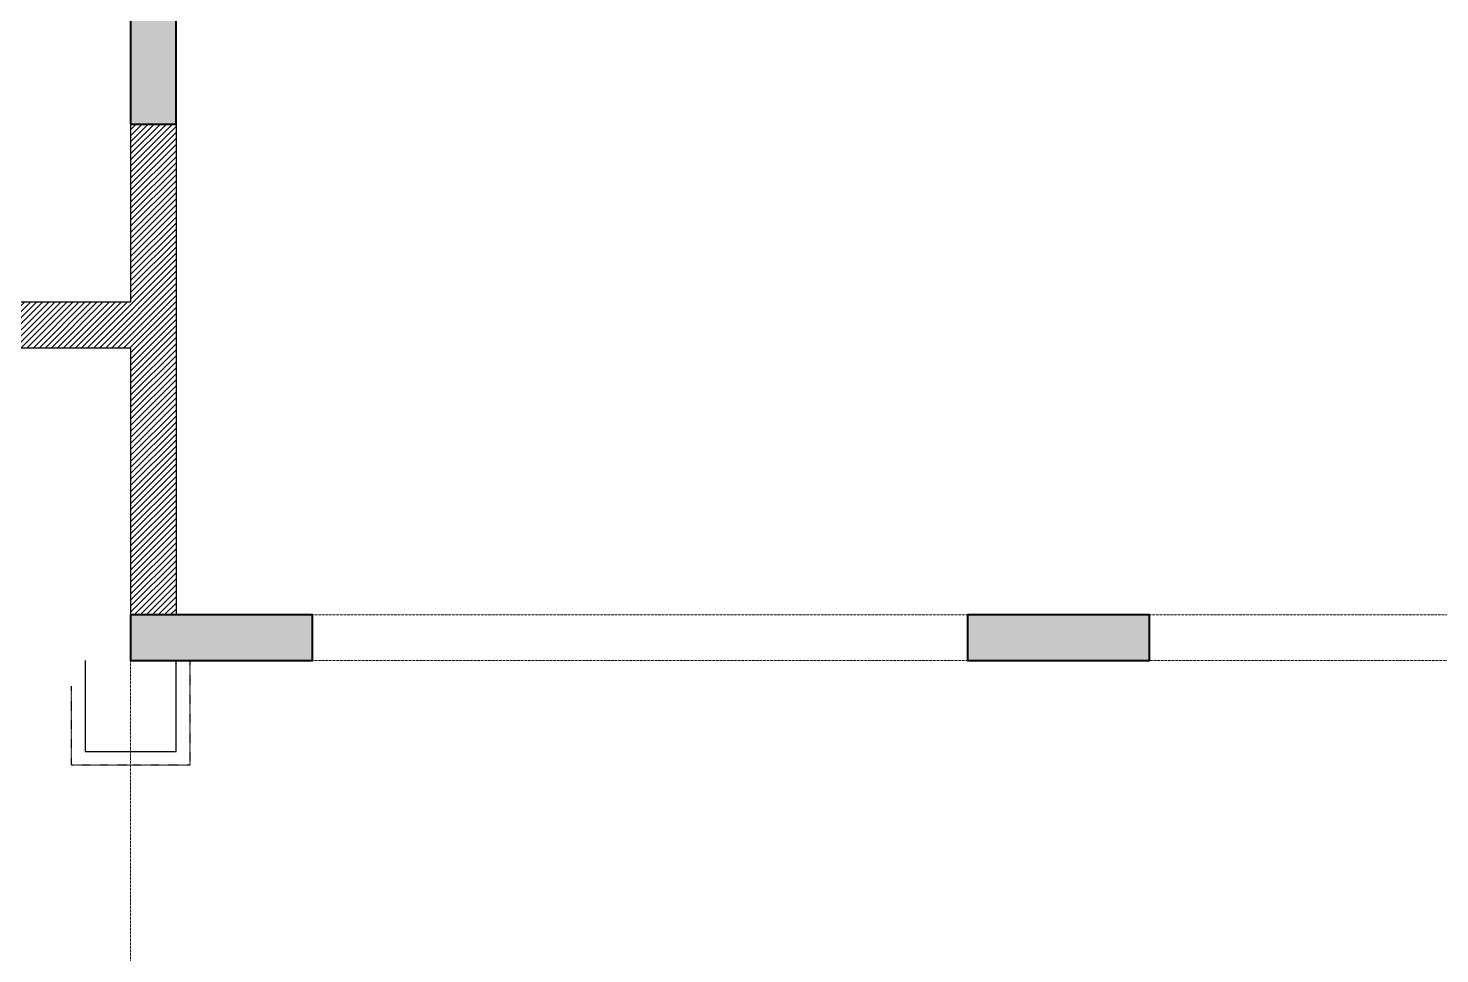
# Model space of a CAD drawing. Header units: inches. Extents: x 193287 to 241687, y 437648 to 550079.
# Drawn here: x 209907 to 216112, y 523289 to 527358 of the extents above; entities that cross this region are included whole.
import ezdxf

# ---------------------------------------------------------------- set-up
doc = ezdxf.new("R2010")
doc.units = ezdxf.units.IN
doc.header["$MEASUREMENT"] = 0
doc.linetypes.add('xref grd floor$0$HIDDEN', pattern=[0.375, 0.25, -0.125])
doc.linetypes.add('xref grd floor$1$HIDDEN', pattern=[0.375, 0.25, -0.125])
for name, color, linetype, lineweight in [('1', 1, 'Continuous', 50), ('xref grd floor$0$A-FLOR-HIDN', 252, 'xref grd floor$1$HIDDEN', 0), ('xref grd floor$0$XREF-V2-GF_COLS$0$A-COLS', 5, 'Continuous', 40), ('xref grd floor$0$XREF-V2-GF_COLS$0$A-COLS-PATT', 253, 'Continuous', 20)]:
    doc.layers.add(name, color=color, linetype=linetype, lineweight=lineweight)
for name, color, linetype in [('xref grd floor$0$A-WALL', 7, 'Continuous'), ('xref grd floor$0$CQ Wall hatch_CHB', 8, 'Continuous'), ('xref grd floor$0$gypsum', 31, 'Continuous'), ('xref grd floor$0$walls', 7, 'Continuous')]:
    doc.layers.add(name, color=color, linetype=linetype)

# ---------------------------------------------------------------- blocks, each defined once
blk = doc.blocks.new('xref grd floor$0$XREF-V2-GF_COLS')
at = {"layer": 'xref grd floor$0$XREF-V2-GF_COLS$0$A-COLS-PATT'}
for points in [[(262289.8155851983, 489980.215605872), (262483.8989220843, 490028.5032112922), (262290.7469796831, 490804.8426712302), (262096.6636427708, 490756.555065796)], [(266381.8438653808, 488775.0400290432), (266430.1314708355, 488580.9566921392), (267206.4644836317, 488774.1070305691), (267158.1768781851, 488968.1903674411)], [(262810.7120064474, 487886.5484725919), (262858.9996118412, 487692.465135692), (263635.3326248503, 487885.6154741381), (263587.0450194564, 488079.698811038)]]:
    blk.add_hatch(color=256, dxfattribs=at).paths.add_polyline_path(points)
at = {"layer": 'xref grd floor$0$XREF-V2-GF_COLS$0$A-COLS'}
for points in [[(262289.8155851983, 489980.215605872), (262483.8989220843, 490028.5032112922), (262290.7469796831, 490804.8426712302), (262096.6636427708, 490756.555065796)], [(262289.8155851983, 489980.215605872), (262483.8989220843, 490028.5032112922), (262290.7469796831, 490804.8426712302), (262096.6636427708, 490756.555065796)], [(266381.8438653808, 488775.0400290432), (266430.1314708355, 488580.9566921392), (267206.4644836317, 488774.1070305691), (267158.1768781851, 488968.1903674411)], [(266381.8438653808, 488775.0400290432), (266430.1314708355, 488580.9566921392), (267206.4644836317, 488774.1070305691), (267158.1768781851, 488968.1903674411)], [(262810.7120064474, 487886.5484725919), (262858.9996118412, 487692.465135692), (263635.3326248503, 487885.6154741381), (263587.0450194564, 488079.698811038)], [(262810.7120064474, 487886.5484725919), (262858.9996118412, 487692.465135692), (263635.3326248503, 487885.6154741381), (263587.0450194564, 488079.698811038)]]:
    blk.add_lwpolyline(points, close=True, dxfattribs=at)
blk = doc.blocks.new('mak ground floor plan')
at = {"layer": 'xref grd floor$0$CQ Wall hatch_CHB'}
h = blk.add_hatch(dxfattribs=at)
h.set_pattern_fill('ANSI31,_O', color=8, scale=149.9999999999999)
h.set_pattern_definition([(45, (20869.71644391387, 76050.64334114722), (-13.25825214724776, 13.25825214724776), [])])
h.paths.add_polyline_path([(38139.89643996628, 105083.9122819447), (37939.89644006977, 105083.9108044014), (37939.90222090331, 104301.4173630637), (36964.9005158979, 104301.4101600604), (36964.90199343441, 104101.4101600657), (37939.90369844506, 104101.4173630688), (37939.91237899766, 102926.4180126695), (38139.91237883654, 102926.4194902119)])
at = {"layer": 'xref grd floor$0$A-FLOR-HIDN', "color": 1, "linetype": 'xref grd floor$0$HIDDEN'}
for p, q in [((38739.71729645098, 102926.86357084, -1.466518336033709e-07), (41619.71729626786, 102926.4027676595, -1.466518336033709e-07)), ((38739.71729645098, 102926.86357084, -1.466518336033709e-07), (41619.71729626786, 102926.4027676595, -1.466518336033709e-07)), ((38739.71729645098, 102926.86357084, -1.466518336033709e-07), (41619.71729626786, 102926.4027676595, -1.466518336033709e-07)), ((42419.71729622118, 102926.4028539467, -1.466518336033709e-07), (47719.71729626652, 102926.4028539469, -1.466518336033709e-07)), ((42419.71729622118, 102926.4028539467, -1.466518336033709e-07), (47719.71729626652, 102926.4028539469, -1.466518336033709e-07)), ((42419.71729622118, 102926.4028539467, -1.466518336033709e-07), (47719.71729626652, 102926.4028539469, -1.466518336033709e-07)), ((37939.71559119329, 102726.4027670094, -1.466518336033709e-07), (37939.71559119364, 100888.4032452503, -1.466518336033709e-07)), ((37939.71559119329, 102726.4027670094, -1.466518336033709e-07), (37939.71559119364, 100888.4032452503, -1.466518336033709e-07)), ((37939.71559119329, 102726.4027670094, -1.466518336033709e-07), (37939.71559119364, 100888.4032452503, -1.466518336033709e-07)), ((38739.71729644446, 102726.8635708401, -1.466518336033709e-07), (41619.71729626128, 102726.4027676593, -1.466518336033709e-07)), ((38739.71729644446, 102726.8635708401, -1.466518336033709e-07), (41619.71729626128, 102726.4027676593, -1.466518336033709e-07)), ((38739.71729644446, 102726.8635708401, -1.466518336033709e-07), (41619.71729626128, 102726.4027676593, -1.466518336033709e-07)), ((47719.7172962731, 102726.4027675857, -1.466518336033709e-07), (42419.71729625674, 102726.4027677192, -1.466518336033709e-07)), ((47719.7172962731, 102726.4027675857, -1.466518336033709e-07), (42419.71729625674, 102726.4027677192, -1.466518336033709e-07)), ((47719.7172962731, 102726.4027675857, -1.466518336033709e-07), (42419.71729625674, 102726.4027677192, -1.466518336033709e-07))]:
    blk.add_line(p, q, dxfattribs=at)
at = {"layer": 'xref grd floor$0$A-WALL'}
for p, q in [((37939.71729620313, 105083.8956457709, -1.466518336033709e-07), (37939.71729622397, 104301.4022044116, -1.466518336033709e-07)), ((37939.71729620313, 105083.8956457709, -1.466518336033709e-07), (37939.71729622397, 104301.4022044116, -1.466518336033709e-07)), ((37939.71729620313, 105083.8956457709, -1.466518336033709e-07), (37939.71729622397, 104301.4022044116, -1.466518336033709e-07)), ((38139.71729610488, 105083.8956457775, -1.466518336033709e-07), (38139.71729610511, 102926.4028546044, -1.466518336033709e-07)), ((38139.71729610488, 105083.8956457775, -1.466518336033709e-07), (38139.71729610511, 102926.4028546044, -1.466518336033709e-07)), ((38139.71729610488, 105083.8956457775, -1.466518336033709e-07), (38139.71729610511, 102926.4028546044, -1.466518336033709e-07)), ((37939.71729622933, 104101.402204411, -1.466518336033709e-07), (37939.71729626076, 102926.4028545883, -1.466518336033709e-07)), ((37939.71729622933, 104101.402204411, -1.466518336033709e-07), (37939.71729626076, 102926.4028545883, -1.466518336033709e-07)), ((37939.71729622933, 104101.402204411, -1.466518336033709e-07), (37939.71729626076, 102926.4028545883, -1.466518336033709e-07))]:
    blk.add_line(p, q, dxfattribs=at)
blk.add_lwpolyline([(37939.717296627, 104301.4022044116), (36964.71559119207, 104301.4022044106), (36964.71559119201, 104101.4022044105), (37939.71729662712, 104101.4022044111)], dxfattribs=at)
blk.add_lwpolyline([(37939.717296627, 104301.4022044116), (36964.71559119207, 104301.4022044106), (36964.71559119201, 104101.4022044105), (37939.71729662712, 104101.4022044111)], dxfattribs=at)
blk.add_lwpolyline([(37939.717296627, 104301.4022044116), (36964.71559119207, 104301.4022044106), (36964.71559119201, 104101.4022044105), (37939.71729662712, 104101.4022044111)], dxfattribs=at)
at = {"layer": 'xref grd floor$0$gypsum', "color": 253, "linetype": 'xref grd floor$0$HIDDEN', "ltscale": 0.1, "elevation": 9.38876956176883e-07}
blk.add_lwpolyline([(38199.91604717553, 102726.6477930913), (38199.91604717582, 102266.636506819), (37939.90464684664, 102266.6364628411), (37679.89328350232, 102266.6365068193), (37679.89328350237, 102612.6973336023)], dxfattribs=at)
at = {"layer": 'xref grd floor$0$walls', "elevation": 2.024405745961128e-06}
blk.add_lwpolyline([(37739.90507192182, 102726.647474661), (37739.90507192188, 102326.6477930913), (38139.90475108038, 102326.6477931003), (38139.90475106216, 102726.6474746724)], dxfattribs=at)
at = {"rotation": 346.0285767170143}
blk.add_blockref('xref grd floor$0$XREF-V2-GF_COLS', (-334890.38742527, -307074.1673153437, -1.466518336033709e-07), dxfattribs=at)
blk.add_blockref('xref grd floor$0$XREF-V2-GF_COLS', (-334890.38742527, -307074.1673153437, -1.466518336033709e-07), dxfattribs=at)
blk.add_blockref('xref grd floor$0$XREF-V2-GF_COLS', (-334890.38742527, -307074.1673153437, -1.466518336033709e-07), dxfattribs=at)

msp = doc.modelspace()

# ---------------------------------------------------------------- block references
at = {"layer": '1'}
msp.add_blockref('mak ground floor plan', (172417.0603814148, 421851.6880936874), dxfattribs=at)

doc.saveas('drawing.dxf')
